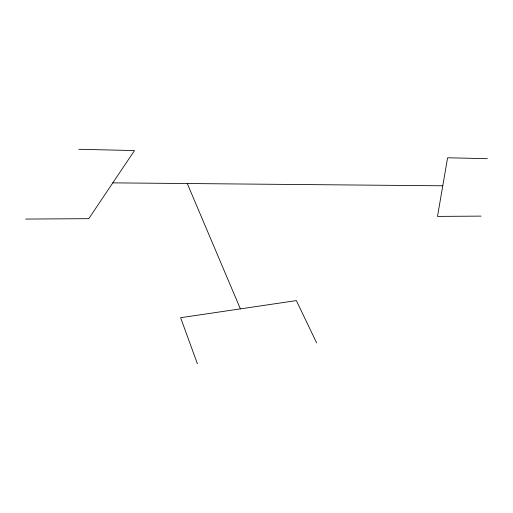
<?xml version="1.0" encoding="UTF-8"?>
<svg xmlns="http://www.w3.org/2000/svg" width="513" height="513" viewBox="0 0 513 513"><rect width="100%" height="100%" fill="white"/><g stroke="black" fill="none" stroke-linecap="round" stroke-linejoin="round"><path stroke-width="0.77" d="M25.65 219.077L88.768 218.666L134.502 150.566L78.81 149.283M481.059 216.114L437.506 216.396L447.599 157.773L487.35 158.684M112.809 182.865L442.777 185.796M316.643 342.896L296.354 300.605L180.614 317.707L197.383 363.717M187.277 183.526L240.379 308.877"/></g></svg>
